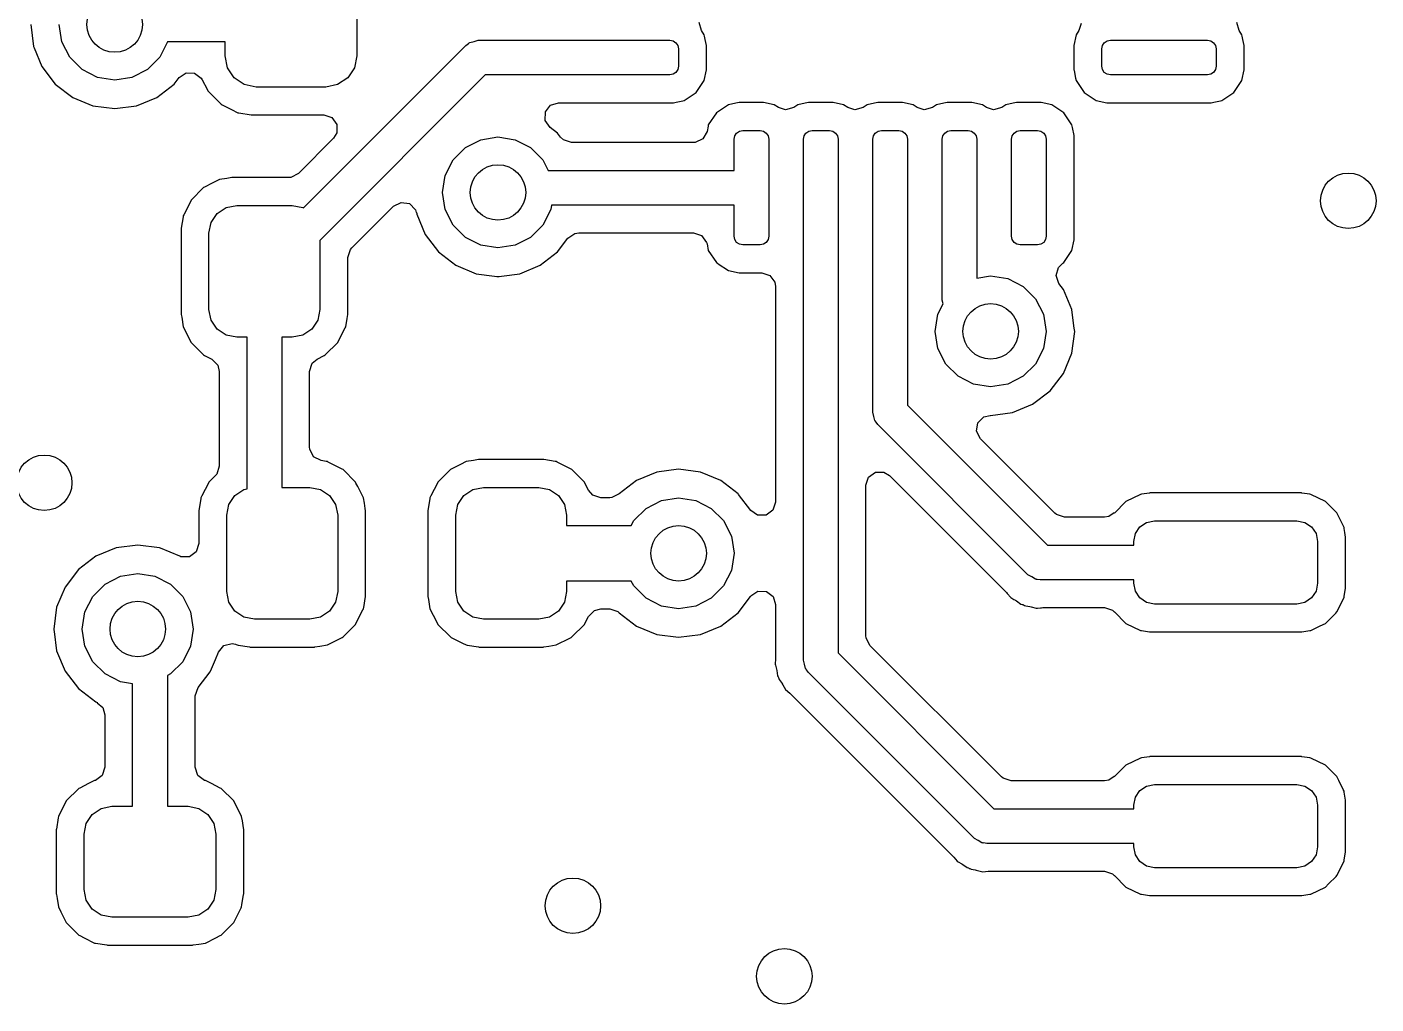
# Model space of a CAD drawing. Extents: x 3.91 to 7.47, y -4.88 to -2.92.
# Drawn here: x 6.5838 to 6.9665, y -4.5254 to -4.2482 of the extents above; entities that cross this region are included whole.
import ezdxf

# ---------------------------------------------------------------- set-up
doc = ezdxf.new("R2010")
doc.units = 0
doc.header["$MEASUREMENT"] = 0
doc.layers.add('BLACK', color=7, linetype='CONTINUOUS')

msp = doc.modelspace()

# ---------------------------------------------------------------- linework, layer by layer
at = {"layer": 'BLACK', "linetype": 'CONTINUOUS'}
for p, q in [((6.67738, -4.24212), (6.67738, -4.25638)), ((6.58483, -4.24752), (6.58564, -4.25369)), ((6.5937, -4.25238), (6.59293, -4.24752)), ((6.77514, -4.24921), (6.77449, -4.24689)), ((6.88286, -4.2472), (6.88221, -4.24921)), ((6.9277, -4.24921), (6.92705, -4.24689)), ((6.59593, -4.25677), (6.5937, -4.25238)), ((6.62362, -4.25244), (6.62142, -4.25677)), ((6.63997, -4.25244), (6.62362, -4.25244)), ((6.63997, -4.25638), (6.63997, -4.25244)), ((6.70923, -4.25271), (6.70944, -4.25256)), ((6.70944, -4.25256), (6.71062, -4.25231)), ((6.71062, -4.25231), (6.71179, -4.25197)), ((6.71179, -4.25197), (6.76617, -4.25197)), ((6.76617, -4.25197), (6.76712, -4.25215)), ((6.76712, -4.25215), (6.76791, -4.25269)), ((6.77593, -4.25039), (6.77514, -4.24921)), ((6.776, -4.25076), (6.77593, -4.25039)), ((6.77619, -4.25171), (6.776, -4.25076)), ((6.776, -4.25076), (6.776, -4.25076)), ((6.77653, -4.25341), (6.77619, -4.25171)), ((6.88142, -4.25039), (6.88082, -4.25341)), ((6.88221, -4.24921), (6.88142, -4.25039)), ((6.88943, -4.25269), (6.89023, -4.25215)), ((6.89023, -4.25215), (6.89117, -4.25197)), ((6.89117, -4.25197), (6.91873, -4.25197)), ((6.91873, -4.25197), (6.91968, -4.25215)), ((6.91968, -4.25215), (6.92047, -4.25269)), ((6.92849, -4.25039), (6.9277, -4.24921)), ((6.92856, -4.25076), (6.92849, -4.25039)), ((6.92875, -4.25171), (6.92856, -4.25076)), ((6.92856, -4.25076), (6.92856, -4.25076)), ((6.92909, -4.25341), (6.92875, -4.25171)), ((6.58564, -4.25369), (6.58574, -4.25392)), ((6.58574, -4.25392), (6.58583, -4.25415)), ((6.58583, -4.25415), (6.58802, -4.25944)), ((6.64065, -4.25976), (6.63997, -4.25638)), ((6.66219, -4.29952), (6.70831, -4.25341)), ((6.67738, -4.25638), (6.6767, -4.25976)), ((6.70831, -4.25341), (6.70901, -4.25288)), ((6.70901, -4.25288), (6.70913, -4.25275)), ((6.70913, -4.25275), (6.70923, -4.25271)), ((6.76791, -4.25269), (6.76845, -4.25348)), ((6.76845, -4.25348), (6.76864, -4.25443)), ((6.76864, -4.25443), (6.76864, -4.25935)), ((6.77653, -4.26037), (6.77653, -4.25341)), ((6.77653, -4.25341), (6.77653, -4.25341)), ((6.88082, -4.25341), (6.88082, -4.26037)), ((6.88871, -4.25443), (6.8889, -4.25348)), ((6.88871, -4.25935), (6.88871, -4.25443)), ((6.8889, -4.25348), (6.88943, -4.25269)), ((6.92047, -4.25269), (6.92101, -4.25348)), ((6.92101, -4.25348), (6.92119, -4.25443)), ((6.92119, -4.25443), (6.92119, -4.25935)), ((6.92909, -4.26037), (6.92909, -4.25341)), ((6.58802, -4.25944), (6.59181, -4.26438)), ((6.59942, -4.26026), (6.59593, -4.25677)), ((6.60381, -4.26249), (6.59942, -4.26026)), ((6.61793, -4.26026), (6.61354, -4.26249)), ((6.62142, -4.25677), (6.61793, -4.26026)), ((6.64257, -4.26264), (6.64065, -4.25976)), ((6.6767, -4.25976), (6.67478, -4.26264)), ((6.76864, -4.25935), (6.76845, -4.26029)), ((6.8889, -4.26029), (6.88871, -4.25935)), ((6.92119, -4.25935), (6.92101, -4.26029)), ((6.60867, -4.26326), (6.60381, -4.26249)), ((6.61354, -4.26249), (6.60867, -4.26326)), ((6.62554, -4.26438), (6.62693, -4.26257)), ((6.62693, -4.26257), (6.62891, -4.2612)), ((6.62891, -4.2612), (6.63132, -4.26126)), ((6.63132, -4.26126), (6.63323, -4.26273)), ((6.63323, -4.26273), (6.63349, -4.26317)), ((6.63349, -4.26317), (6.63485, -4.26583)), ((6.64544, -4.26456), (6.64257, -4.26264)), ((6.71382, -4.26181), (6.6669, -4.30873)), ((6.67478, -4.26264), (6.67191, -4.26456)), ((6.76617, -4.26181), (6.71382, -4.26181)), ((6.76712, -4.26162), (6.76617, -4.26181)), ((6.76791, -4.26109), (6.76712, -4.26162)), ((6.76845, -4.26029), (6.76791, -4.26109)), ((6.77364, -4.26681), (6.77593, -4.26339)), ((6.77593, -4.26339), (6.77653, -4.26037)), ((6.88082, -4.26037), (6.88086, -4.26055)), ((6.88086, -4.26055), (6.88086, -4.26055)), ((6.88086, -4.26055), (6.88129, -4.26273)), ((6.88129, -4.26273), (6.88142, -4.26339)), ((6.88142, -4.26339), (6.88371, -4.26681)), ((6.88943, -4.26109), (6.8889, -4.26029)), ((6.89023, -4.26162), (6.88943, -4.26109)), ((6.89117, -4.26181), (6.89023, -4.26162)), ((6.91873, -4.26181), (6.89117, -4.26181)), ((6.91968, -4.26162), (6.91873, -4.26181)), ((6.92047, -4.26109), (6.91968, -4.26162)), ((6.92101, -4.26029), (6.92047, -4.26109)), ((6.9262, -4.26681), (6.92849, -4.26339)), ((6.92849, -4.26339), (6.92909, -4.26037)), ((6.59181, -4.26438), (6.59675, -4.26817)), ((6.6206, -4.26817), (6.62554, -4.26438)), ((6.63485, -4.26583), (6.63511, -4.26634)), ((6.63511, -4.26634), (6.63886, -4.2701)), ((6.64883, -4.26523), (6.64544, -4.26456)), ((6.66852, -4.26523), (6.64883, -4.26523)), ((6.67191, -4.26456), (6.66852, -4.26523)), ((6.77021, -4.2691), (6.77364, -4.26681)), ((6.88371, -4.26681), (6.88713, -4.2691)), ((6.92277, -4.2691), (6.9262, -4.26681)), ((6.59675, -4.26817), (6.6025, -4.27055)), ((6.6025, -4.27055), (6.60867, -4.27136)), ((6.60867, -4.27136), (6.61485, -4.27055)), ((6.61485, -4.27055), (6.6206, -4.26817)), ((6.63886, -4.2701), (6.63914, -4.27024)), ((6.63914, -4.27024), (6.63914, -4.27024)), ((6.63914, -4.27024), (6.64182, -4.2716)), ((6.64182, -4.2716), (6.64359, -4.27251)), ((6.73089, -4.2723), (6.73235, -4.27039)), ((6.73235, -4.27039), (6.73456, -4.2697)), ((6.73456, -4.2697), (6.75352, -4.2697)), ((6.75352, -4.2697), (6.75352, -4.2697)), ((6.75352, -4.2697), (6.76719, -4.2697)), ((6.76719, -4.2697), (6.76798, -4.26955)), ((6.76798, -4.26955), (6.76984, -4.26918)), ((6.76984, -4.26918), (6.77021, -4.2691)), ((6.76984, -4.26918), (6.76984, -4.26918)), ((6.7828, -4.27026), (6.77938, -4.27255)), ((6.78318, -4.27019), (6.7828, -4.27026)), ((6.78534, -4.26976), (6.78318, -4.27019)), ((6.78318, -4.27019), (6.78318, -4.27019)), ((6.78582, -4.26966), (6.78534, -4.26976)), ((6.7893, -4.26966), (6.78582, -4.26966)), ((6.79259, -4.26966), (6.7893, -4.26966)), ((6.79279, -4.26966), (6.79259, -4.26966)), ((6.79581, -4.27026), (6.79279, -4.26966)), ((6.79698, -4.27105), (6.79581, -4.27026)), ((6.79899, -4.2717), (6.79698, -4.27105)), ((6.80131, -4.27105), (6.79899, -4.2717)), ((6.80249, -4.27026), (6.80131, -4.27105)), ((6.80287, -4.27019), (6.80249, -4.27026)), ((6.80503, -4.26976), (6.80287, -4.27019)), ((6.80287, -4.27019), (6.80287, -4.27019)), ((6.80551, -4.26966), (6.80503, -4.26976)), ((6.80899, -4.26966), (6.80551, -4.26966)), ((6.81228, -4.26966), (6.80899, -4.26966)), ((6.81247, -4.26966), (6.81228, -4.26966)), ((6.81549, -4.27026), (6.81247, -4.26966)), ((6.81667, -4.27105), (6.81549, -4.27026)), ((6.81868, -4.2717), (6.81667, -4.27105)), ((6.821, -4.27105), (6.81868, -4.2717)), ((6.82217, -4.27026), (6.821, -4.27105)), ((6.82255, -4.27019), (6.82217, -4.27026)), ((6.82472, -4.26976), (6.82255, -4.27019)), ((6.82255, -4.27019), (6.82255, -4.27019)), ((6.82519, -4.26966), (6.82472, -4.26976)), ((6.82867, -4.26966), (6.82519, -4.26966)), ((6.83196, -4.26966), (6.82867, -4.26966)), ((6.83216, -4.26966), (6.83196, -4.26966)), ((6.83518, -4.27026), (6.83216, -4.26966)), ((6.83635, -4.27105), (6.83518, -4.27026)), ((6.83836, -4.2717), (6.83635, -4.27105)), ((6.84068, -4.27105), (6.83836, -4.2717)), ((6.84186, -4.27026), (6.84068, -4.27105)), ((6.84224, -4.27019), (6.84186, -4.27026)), ((6.8444, -4.26976), (6.84224, -4.27019)), ((6.84224, -4.27019), (6.84224, -4.27019)), ((6.84488, -4.26966), (6.8444, -4.26976)), ((6.84836, -4.26966), (6.84488, -4.26966)), ((6.85165, -4.26966), (6.84836, -4.26966)), ((6.85184, -4.26966), (6.85165, -4.26966)), ((6.85486, -4.27026), (6.85184, -4.26966)), ((6.85604, -4.27105), (6.85486, -4.27026)), ((6.85805, -4.2717), (6.85604, -4.27105)), ((6.86037, -4.27105), (6.85805, -4.2717)), ((6.86154, -4.27026), (6.86037, -4.27105)), ((6.86192, -4.27019), (6.86154, -4.27026)), ((6.86409, -4.26976), (6.86192, -4.27019)), ((6.86192, -4.27019), (6.86192, -4.27019)), ((6.86456, -4.26966), (6.86409, -4.26976)), ((6.86804, -4.26966), (6.86456, -4.26966)), ((6.87133, -4.26966), (6.86804, -4.26966)), ((6.87153, -4.26966), (6.87133, -4.26966)), ((6.87455, -4.27026), (6.87153, -4.26966)), ((6.87797, -4.27255), (6.87455, -4.27026)), ((6.88713, -4.2691), (6.89016, -4.2697)), ((6.89016, -4.2697), (6.90495, -4.2697)), ((6.90495, -4.2697), (6.91975, -4.2697)), ((6.91975, -4.2697), (6.92054, -4.26955)), ((6.92054, -4.26955), (6.9224, -4.26918)), ((6.9224, -4.26918), (6.92277, -4.2691)), ((6.9224, -4.26918), (6.9224, -4.26918)), ((6.64359, -4.27251), (6.64389, -4.27255)), ((6.64389, -4.27255), (6.64389, -4.27255)), ((6.64389, -4.27255), (6.64736, -4.2731)), ((6.64736, -4.2731), (6.64736, -4.2731)), ((6.64736, -4.2731), (6.64751, -4.27313)), ((6.64751, -4.27313), (6.66801, -4.27313)), ((6.66801, -4.27313), (6.6703, -4.27387)), ((6.6703, -4.27387), (6.67172, -4.27582)), ((6.73083, -4.27471), (6.73089, -4.2723)), ((6.73219, -4.27669), (6.73083, -4.27471)), ((6.77938, -4.27255), (6.77709, -4.27598)), ((6.87818, -4.27287), (6.87797, -4.27255)), ((6.87835, -4.27313), (6.87818, -4.27287)), ((6.88026, -4.27598), (6.87835, -4.27313)), ((6.67172, -4.27823), (6.67077, -4.27978)), ((6.67172, -4.27582), (6.67172, -4.27823)), ((6.73428, -4.27829), (6.73219, -4.27669)), ((6.73517, -4.27946), (6.73428, -4.27829)), ((6.77672, -4.27784), (6.77554, -4.27995)), ((6.77702, -4.27635), (6.77672, -4.27784)), ((6.77709, -4.27598), (6.77702, -4.27635)), ((6.77702, -4.27635), (6.77702, -4.27635)), ((6.78438, -4.28002), (6.78457, -4.27908)), ((6.78457, -4.27908), (6.7851, -4.27828)), ((6.7851, -4.27828), (6.7859, -4.27774)), ((6.7859, -4.27774), (6.78684, -4.27756)), ((6.78684, -4.27756), (6.79177, -4.27756)), ((6.79177, -4.27756), (6.79271, -4.27774)), ((6.79271, -4.27774), (6.79351, -4.27828)), ((6.79351, -4.27828), (6.79404, -4.27908)), ((6.79404, -4.27908), (6.79423, -4.28002)), ((6.80407, -4.28002), (6.80426, -4.27908)), ((6.80426, -4.27908), (6.80479, -4.27828)), ((6.80479, -4.27828), (6.80559, -4.27774)), ((6.80559, -4.27774), (6.80653, -4.27756)), ((6.80653, -4.27756), (6.81145, -4.27756)), ((6.81145, -4.27756), (6.81239, -4.27774)), ((6.81239, -4.27774), (6.81319, -4.27828)), ((6.81319, -4.27828), (6.81372, -4.27908)), ((6.81372, -4.27908), (6.81391, -4.28002)), ((6.82375, -4.28002), (6.82394, -4.27908)), ((6.82394, -4.27908), (6.82447, -4.27828)), ((6.82447, -4.27828), (6.82527, -4.27774)), ((6.82527, -4.27774), (6.82621, -4.27756)), ((6.82621, -4.27756), (6.83114, -4.27756)), ((6.83114, -4.27756), (6.83208, -4.27774)), ((6.83208, -4.27774), (6.83288, -4.27828)), ((6.83288, -4.27828), (6.83341, -4.27908)), ((6.83341, -4.27908), (6.8336, -4.28002)), ((6.84344, -4.28002), (6.84363, -4.27908)), ((6.84363, -4.27908), (6.84416, -4.27828)), ((6.84416, -4.27828), (6.84496, -4.27774)), ((6.84496, -4.27774), (6.8459, -4.27756)), ((6.8459, -4.27756), (6.85082, -4.27756)), ((6.85082, -4.27756), (6.85176, -4.27774)), ((6.85176, -4.27774), (6.85256, -4.27828)), ((6.85256, -4.27828), (6.85309, -4.27908)), ((6.85309, -4.27908), (6.85328, -4.28002)), ((6.86312, -4.28002), (6.86331, -4.27908)), ((6.86331, -4.27908), (6.86384, -4.27828)), ((6.86384, -4.27828), (6.86464, -4.27774)), ((6.86464, -4.27774), (6.86558, -4.27756)), ((6.86558, -4.27756), (6.87051, -4.27756)), ((6.87051, -4.27756), (6.87145, -4.27774)), ((6.87145, -4.27774), (6.87225, -4.27828)), ((6.87225, -4.27828), (6.87278, -4.27908)), ((6.87278, -4.27908), (6.87297, -4.28002)), ((6.88033, -4.27635), (6.88026, -4.27598)), ((6.8804, -4.27669), (6.88033, -4.27635)), ((6.88033, -4.27635), (6.88033, -4.27635)), ((6.88086, -4.279), (6.8804, -4.27669)), ((6.88086, -4.3086), (6.88086, -4.279)), ((6.67077, -4.27978), (6.66077, -4.28978)), ((6.70467, -4.2859), (6.70816, -4.28241)), ((6.70816, -4.28241), (6.71255, -4.28018)), ((6.71255, -4.28018), (6.71741, -4.27941)), ((6.71741, -4.27941), (6.72228, -4.28018)), ((6.72228, -4.28018), (6.72667, -4.28241)), ((6.72667, -4.28241), (6.73016, -4.2859)), ((6.73597, -4.28024), (6.73517, -4.27946)), ((6.73826, -4.28098), (6.73597, -4.28024)), ((6.7729, -4.28098), (6.73826, -4.28098)), ((6.77335, -4.28095), (6.7729, -4.28098)), ((6.77554, -4.27995), (6.77335, -4.28095)), ((6.78438, -4.28888), (6.78438, -4.28002)), ((6.79423, -4.28002), (6.79423, -4.30758)), ((6.80407, -4.42783), (6.80407, -4.28002)), ((6.81391, -4.28002), (6.81391, -4.42579)), ((6.82375, -4.35752), (6.82375, -4.28002)), ((6.8336, -4.28002), (6.8336, -4.35548)), ((6.84344, -4.32573), (6.84344, -4.28002)), ((6.85328, -4.28002), (6.85328, -4.31944)), ((6.86312, -4.30758), (6.86312, -4.28002)), ((6.87297, -4.28002), (6.87297, -4.30758)), ((6.70244, -4.29029), (6.70467, -4.2859)), ((6.73016, -4.2859), (6.73167, -4.28888)), ((6.65862, -4.29087), (6.65801, -4.29092)), ((6.66077, -4.28978), (6.65862, -4.29087)), ((6.70167, -4.29515), (6.70244, -4.29029)), ((6.73167, -4.28888), (6.78438, -4.28888)), ((6.6339, -4.29377), (6.63037, -4.29731)), ((6.63417, -4.29364), (6.6339, -4.29377)), ((6.63635, -4.29252), (6.63417, -4.29364)), ((6.63417, -4.29364), (6.63417, -4.29364)), ((6.63835, -4.29151), (6.63635, -4.29252)), ((6.64044, -4.29118), (6.63835, -4.29151)), ((6.64189, -4.29095), (6.64044, -4.29118)), ((6.64204, -4.29092), (6.64189, -4.29095)), ((6.64189, -4.29095), (6.64189, -4.29095)), ((6.64357, -4.29092), (6.64204, -4.29092)), ((6.65801, -4.29092), (6.64357, -4.29092)), ((6.63023, -4.29758), (6.62825, -4.30146)), ((6.63037, -4.29731), (6.63023, -4.29758)), ((6.63023, -4.29758), (6.63023, -4.29758)), ((6.68776, -4.29904), (6.6899, -4.29795)), ((6.6899, -4.29795), (6.69228, -4.29832)), ((6.69228, -4.29832), (6.69399, -4.30003)), ((6.70244, -4.30002), (6.70167, -4.29515)), ((6.62805, -4.30206), (6.62754, -4.3053)), ((6.6281, -4.30176), (6.62805, -4.30206)), ((6.62805, -4.30206), (6.62805, -4.30206)), ((6.62825, -4.30146), (6.6281, -4.30176)), ((6.63601, -4.30368), (6.63771, -4.30112)), ((6.63771, -4.30112), (6.64027, -4.29942)), ((6.64027, -4.29942), (6.64328, -4.29882)), ((6.64328, -4.29882), (6.65903, -4.29882)), ((6.65903, -4.29882), (6.66204, -4.29942)), ((6.66204, -4.29942), (6.66219, -4.29952)), ((6.67594, -4.31086), (6.68776, -4.29904)), ((6.69399, -4.30003), (6.69424, -4.30084)), ((6.69424, -4.30084), (6.69428, -4.30083)), ((6.69428, -4.30083), (6.69435, -4.30107)), ((6.69435, -4.30107), (6.69438, -4.30133)), ((6.69438, -4.30133), (6.69676, -4.30708)), ((6.70467, -4.30441), (6.70244, -4.30002)), ((6.73239, -4.30002), (6.73016, -4.30441)), ((6.7326, -4.29872), (6.73239, -4.30002)), ((6.78438, -4.29872), (6.7326, -4.29872)), ((6.78438, -4.30758), (6.78438, -4.29872)), ((6.62754, -4.3053), (6.62751, -4.30545)), ((6.62751, -4.30545), (6.62751, -4.32958)), ((6.63541, -4.30669), (6.63601, -4.30368)), ((6.70816, -4.3079), (6.70467, -4.30441)), ((6.73016, -4.30441), (6.72667, -4.3079)), ((6.63541, -4.32834), (6.63541, -4.30669)), ((6.6669, -4.30873), (6.6669, -4.32834)), ((6.69676, -4.30708), (6.70055, -4.31202)), ((6.71255, -4.31013), (6.70816, -4.3079)), ((6.72667, -4.3079), (6.72228, -4.31013)), ((6.73428, -4.31202), (6.73725, -4.30814)), ((6.73725, -4.30814), (6.73924, -4.30677)), ((6.73924, -4.30677), (6.74035, -4.30661)), ((6.74035, -4.30661), (6.7729, -4.30661)), ((6.7729, -4.30661), (6.77519, -4.30736)), ((6.77519, -4.30736), (6.7766, -4.3093)), ((6.7766, -4.3093), (6.77672, -4.30975)), ((6.77672, -4.30975), (6.77709, -4.31162)), ((6.78457, -4.30852), (6.78438, -4.30758)), ((6.7851, -4.30932), (6.78457, -4.30852)), ((6.7859, -4.30985), (6.7851, -4.30932)), ((6.78684, -4.31004), (6.7859, -4.30985)), ((6.79271, -4.30985), (6.79177, -4.31004)), ((6.79351, -4.30932), (6.79271, -4.30985)), ((6.79404, -4.30852), (6.79351, -4.30932)), ((6.79423, -4.30758), (6.79404, -4.30852)), ((6.86331, -4.30852), (6.86312, -4.30758)), ((6.86384, -4.30932), (6.86331, -4.30852)), ((6.86464, -4.30985), (6.86384, -4.30932)), ((6.86558, -4.31004), (6.86464, -4.30985)), ((6.87145, -4.30985), (6.87051, -4.31004)), ((6.87225, -4.30932), (6.87145, -4.30985)), ((6.87278, -4.30852), (6.87225, -4.30932)), ((6.87297, -4.30758), (6.87278, -4.30852)), ((6.88026, -4.31162), (6.88086, -4.3086)), ((6.6748, -4.31361), (6.67554, -4.31132)), ((6.6748, -4.32958), (6.6748, -4.31361)), ((6.67554, -4.31132), (6.67594, -4.31086)), ((6.70055, -4.31202), (6.70549, -4.31581)), ((6.71741, -4.3109), (6.71255, -4.31013)), ((6.72228, -4.31013), (6.71741, -4.3109)), ((6.72934, -4.31581), (6.73428, -4.31202)), ((6.77709, -4.31162), (6.77938, -4.31504)), ((6.79177, -4.31004), (6.78684, -4.31004)), ((6.87051, -4.31004), (6.86558, -4.31004)), ((6.87797, -4.31504), (6.88026, -4.31162)), ((6.70549, -4.31581), (6.71124, -4.31819)), ((6.72359, -4.31819), (6.72934, -4.31581)), ((6.77938, -4.31504), (6.7797, -4.31525)), ((6.7797, -4.31525), (6.77985, -4.31536)), ((6.77985, -4.31536), (6.7828, -4.31733)), ((6.7828, -4.31733), (6.78582, -4.31793)), ((6.87576, -4.3187), (6.87645, -4.31639)), ((6.87645, -4.31639), (6.8775, -4.31536)), ((6.8775, -4.31536), (6.87765, -4.31525)), ((6.87765, -4.31525), (6.87797, -4.31504)), ((6.87765, -4.31525), (6.87765, -4.31525)), ((6.71124, -4.31819), (6.71641, -4.31887)), ((6.71641, -4.31887), (6.7171, -4.31896)), ((6.7171, -4.31896), (6.71741, -4.319)), ((6.71741, -4.319), (6.71773, -4.31896)), ((6.71773, -4.31896), (6.71842, -4.31887)), ((6.71842, -4.31887), (6.72359, -4.31819)), ((6.78582, -4.31793), (6.78773, -4.31793)), ((6.78773, -4.31793), (6.79228, -4.31793)), ((6.79228, -4.31793), (6.79457, -4.31867)), ((6.79457, -4.31867), (6.79598, -4.32062)), ((6.79598, -4.32062), (6.79617, -4.32183)), ((6.85328, -4.31944), (6.8572, -4.31882)), ((6.8572, -4.31882), (6.86206, -4.31959)), ((6.86206, -4.31959), (6.86645, -4.32182)), ((6.87657, -4.32097), (6.87576, -4.3187)), ((6.87785, -4.32264), (6.87657, -4.32097)), ((6.79617, -4.32183), (6.79617, -4.38304)), ((6.86645, -4.32182), (6.86994, -4.32531)), ((6.86994, -4.32531), (6.87218, -4.3297)), ((6.88023, -4.32839), (6.87785, -4.32264)), ((6.63601, -4.33136), (6.63541, -4.32834)), ((6.6669, -4.32834), (6.6663, -4.33136)), ((6.84222, -4.3297), (6.84373, -4.32673)), ((6.84373, -4.32673), (6.84344, -4.32573)), ((6.88054, -4.3307), (6.88023, -4.32839)), ((6.62751, -4.32958), (6.62754, -4.32974)), ((6.62754, -4.32974), (6.62754, -4.32974)), ((6.62754, -4.32974), (6.62767, -4.33057)), ((6.62767, -4.33057), (6.6281, -4.33328)), ((6.63771, -4.33391), (6.63601, -4.33136)), ((6.6663, -4.33136), (6.6646, -4.33391)), ((6.67421, -4.33328), (6.67458, -4.33093)), ((6.67458, -4.33093), (6.67477, -4.32974)), ((6.67477, -4.32974), (6.6748, -4.32958)), ((6.67477, -4.32974), (6.67477, -4.32974)), ((6.84145, -4.33456), (6.84222, -4.3297)), ((6.87218, -4.3297), (6.87295, -4.33456)), ((6.88092, -4.33364), (6.88054, -4.3307)), ((6.6281, -4.33328), (6.63037, -4.33773)), ((6.64027, -4.33562), (6.63771, -4.33391)), ((6.64328, -4.33622), (6.64027, -4.33562)), ((6.64623, -4.33622), (6.64328, -4.33622)), ((6.64623, -4.37923), (6.64623, -4.33622)), ((6.65903, -4.33622), (6.65608, -4.33622)), ((6.65608, -4.33622), (6.65608, -4.37882)), ((6.66204, -4.33562), (6.65903, -4.33622)), ((6.6646, -4.33391), (6.66204, -4.33562)), ((6.67194, -4.33773), (6.67296, -4.33574)), ((6.67296, -4.33574), (6.67407, -4.33355)), ((6.67407, -4.33355), (6.67421, -4.33328)), ((6.67407, -4.33355), (6.67407, -4.33355)), ((6.84222, -4.33943), (6.84145, -4.33456)), ((6.87295, -4.33456), (6.87218, -4.33943)), ((6.88023, -4.34074), (6.88104, -4.33456)), ((6.88104, -4.33456), (6.88092, -4.33364)), ((6.63037, -4.33773), (6.6339, -4.34126)), ((6.66841, -4.34126), (6.67194, -4.33773)), ((6.84446, -4.34382), (6.84222, -4.33943)), ((6.87218, -4.33943), (6.86994, -4.34382)), ((6.6339, -4.34126), (6.63417, -4.3414)), ((6.63417, -4.3414), (6.63417, -4.3414)), ((6.63417, -4.3414), (6.63621, -4.34244)), ((6.63621, -4.34244), (6.63792, -4.34414)), ((6.63792, -4.34414), (6.63834, -4.34591)), ((6.66397, -4.34591), (6.66471, -4.34362)), ((6.66471, -4.34362), (6.6661, -4.34244)), ((6.6661, -4.34244), (6.66814, -4.3414)), ((6.66814, -4.3414), (6.66841, -4.34126)), ((6.66814, -4.3414), (6.66814, -4.3414)), ((6.84794, -4.3473), (6.84446, -4.34382)), ((6.86994, -4.34382), (6.86645, -4.3473)), ((6.87785, -4.34649), (6.88023, -4.34074)), ((6.63834, -4.34591), (6.63834, -4.37276)), ((6.66397, -4.36738), (6.66397, -4.34591)), ((6.85233, -4.34954), (6.84794, -4.3473)), ((6.86645, -4.3473), (6.86206, -4.34954)), ((6.87406, -4.35143), (6.87785, -4.34649)), ((6.8572, -4.35031), (6.85233, -4.34954)), ((6.86206, -4.34954), (6.8572, -4.35031)), ((6.86912, -4.35521), (6.87406, -4.35143)), ((6.8336, -4.35548), (6.87331, -4.39519)), ((6.86337, -4.3576), (6.86912, -4.35521)), ((6.82409, -4.35868), (6.82375, -4.35752)), ((6.82435, -4.35987), (6.82409, -4.35868)), ((6.85359, -4.3605), (6.8553, -4.3588)), ((6.8553, -4.3588), (6.85702, -4.35839)), ((6.85702, -4.35839), (6.8572, -4.35841)), ((6.8572, -4.35841), (6.86337, -4.3576)), ((6.8245, -4.36007), (6.82435, -4.35987)), ((6.82453, -4.36018), (6.8245, -4.36007)), ((6.82467, -4.36029), (6.82453, -4.36018)), ((6.82519, -4.361), (6.82467, -4.36029)), ((6.86779, -4.4036), (6.82519, -4.361)), ((6.85322, -4.36288), (6.85359, -4.3605)), ((6.85431, -4.36503), (6.85322, -4.36288)), ((6.66402, -4.36799), (6.66397, -4.36738)), ((6.87544, -4.38616), (6.85431, -4.36503)), ((6.66511, -4.37014), (6.66402, -4.36799)), ((6.66726, -4.37123), (6.66511, -4.37014)), ((6.6687, -4.37146), (6.66726, -4.37123)), ((6.71044, -4.37118), (6.70835, -4.37151)), ((6.71189, -4.37095), (6.71044, -4.37118)), ((6.71204, -4.37092), (6.71189, -4.37095)), ((6.71189, -4.37095), (6.71189, -4.37095)), ((6.72116, -4.37092), (6.71204, -4.37092)), ((6.73027, -4.37092), (6.72116, -4.37092)), ((6.73042, -4.37095), (6.73027, -4.37092)), ((6.73366, -4.37146), (6.73042, -4.37095)), ((6.73042, -4.37095), (6.73042, -4.37095)), ((6.6376, -4.37505), (6.6372, -4.37551)), ((6.63834, -4.37276), (6.6376, -4.37505)), ((6.669, -4.37151), (6.6687, -4.37146)), ((6.6687, -4.37146), (6.6687, -4.37146)), ((6.66927, -4.37165), (6.669, -4.37151)), ((6.67318, -4.37364), (6.66927, -4.37165)), ((6.66927, -4.37165), (6.66927, -4.37165)), ((6.67345, -4.37377), (6.67318, -4.37364)), ((6.67318, -4.37364), (6.67318, -4.37364)), ((6.67698, -4.37731), (6.67345, -4.37377)), ((6.7039, -4.37377), (6.70037, -4.37731)), ((6.70417, -4.37364), (6.7039, -4.37377)), ((6.70681, -4.37229), (6.70417, -4.37364)), ((6.70417, -4.37364), (6.70417, -4.37364)), ((6.70835, -4.37151), (6.70681, -4.37229)), ((6.73396, -4.37151), (6.73366, -4.37146)), ((6.73366, -4.37146), (6.73366, -4.37146)), ((6.73424, -4.37165), (6.73396, -4.37151)), ((6.73814, -4.37364), (6.73424, -4.37165)), ((6.73424, -4.37165), (6.73424, -4.37165)), ((6.73841, -4.37377), (6.73814, -4.37364)), ((6.73814, -4.37364), (6.73814, -4.37364)), ((6.74194, -4.37731), (6.73841, -4.37377)), ((6.7625, -4.37448), (6.75675, -4.37687)), ((6.76867, -4.37367), (6.7625, -4.37448)), ((6.77485, -4.37448), (6.76867, -4.37367)), ((6.7806, -4.37687), (6.77485, -4.37448)), ((6.82255, -4.37589), (6.8245, -4.37447)), ((6.8245, -4.37447), (6.82691, -4.37447)), ((6.82691, -4.37447), (6.82846, -4.37542)), ((6.63527, -4.37758), (6.63341, -4.38123)), ((6.63541, -4.37731), (6.63527, -4.37758)), ((6.63527, -4.37758), (6.63527, -4.37758)), ((6.6372, -4.37551), (6.63541, -4.37731)), ((6.65608, -4.37882), (6.66407, -4.37882)), ((6.66407, -4.37882), (6.66708, -4.37942)), ((6.67712, -4.37758), (6.67698, -4.37731)), ((6.67762, -4.37856), (6.67712, -4.37758)), ((6.67712, -4.37758), (6.67712, -4.37758)), ((6.67925, -4.38176), (6.67762, -4.37856)), ((6.70023, -4.37758), (6.69837, -4.38123)), ((6.70037, -4.37731), (6.70023, -4.37758)), ((6.70023, -4.37758), (6.70023, -4.37758)), ((6.71027, -4.37942), (6.71328, -4.37882)), ((6.71328, -4.37882), (6.72903, -4.37882)), ((6.72903, -4.37882), (6.73204, -4.37942)), ((6.74208, -4.37758), (6.74194, -4.37731)), ((6.74312, -4.37962), (6.74208, -4.37758)), ((6.74208, -4.37758), (6.74208, -4.37758)), ((6.75675, -4.37687), (6.75181, -4.38066)), ((6.78554, -4.38066), (6.7806, -4.37687)), ((6.8218, -4.37818), (6.82255, -4.37589)), ((6.8218, -4.42091), (6.8218, -4.37818)), ((6.82846, -4.37542), (6.8617, -4.40866)), ((6.63309, -4.38206), (6.63274, -4.38424)), ((6.63314, -4.38176), (6.63309, -4.38206)), ((6.63309, -4.38206), (6.63309, -4.38206)), ((6.63341, -4.38123), (6.63314, -4.38176)), ((6.64105, -4.38368), (6.64275, -4.38112)), ((6.64275, -4.38112), (6.64531, -4.37942)), ((6.64531, -4.37942), (6.64623, -4.37923)), ((6.66708, -4.37942), (6.66964, -4.38112)), ((6.66964, -4.38112), (6.67134, -4.38368)), ((6.6795, -4.38331), (6.67925, -4.38176)), ((6.69805, -4.38206), (6.6977, -4.38424)), ((6.6981, -4.38176), (6.69805, -4.38206)), ((6.69805, -4.38206), (6.69805, -4.38206)), ((6.69837, -4.38123), (6.6981, -4.38176)), ((6.70601, -4.38368), (6.70771, -4.38112)), ((6.70771, -4.38112), (6.71027, -4.37942)), ((6.73204, -4.37942), (6.7346, -4.38112)), ((6.7346, -4.38112), (6.7363, -4.38368)), ((6.74431, -4.381), (6.74312, -4.37962)), ((6.7466, -4.38175), (6.74431, -4.381)), ((6.74915, -4.38175), (6.7466, -4.38175)), ((6.74976, -4.3817), (6.74915, -4.38175)), ((6.75181, -4.38066), (6.74976, -4.3817)), ((6.75181, -4.38066), (6.75181, -4.38066)), ((6.75942, -4.38478), (6.76381, -4.38254)), ((6.76381, -4.38254), (6.76867, -4.38177)), ((6.76867, -4.38177), (6.77354, -4.38254)), ((6.77354, -4.38254), (6.77793, -4.38478)), ((6.78569, -4.38086), (6.78554, -4.38066)), ((6.78918, -4.38541), (6.78569, -4.38086)), ((6.89969, -4.38081), (6.89557, -4.38283)), ((6.89999, -4.38077), (6.89969, -4.38081)), ((6.90227, -4.38043), (6.89999, -4.38077)), ((6.89999, -4.38077), (6.89999, -4.38077)), ((6.90241, -4.38041), (6.90227, -4.38043)), ((6.90227, -4.38043), (6.90227, -4.38043)), ((6.94538, -4.38041), (6.90241, -4.38041)), ((6.94552, -4.38043), (6.94538, -4.38041)), ((6.94777, -4.38076), (6.94552, -4.38043)), ((6.94552, -4.38043), (6.94552, -4.38043)), ((6.94807, -4.3808), (6.94777, -4.38076)), ((6.94777, -4.38076), (6.94777, -4.38076)), ((6.95219, -4.38282), (6.94807, -4.3808)), ((6.63274, -4.38424), (6.63255, -4.38545)), ((6.63255, -4.38545), (6.63255, -4.39304)), ((6.64045, -4.38669), (6.64105, -4.38368)), ((6.67134, -4.38368), (6.67194, -4.38669)), ((6.67974, -4.38482), (6.6795, -4.38331)), ((6.67984, -4.38545), (6.67974, -4.38482)), ((6.67984, -4.40958), (6.67984, -4.38545)), ((6.6977, -4.38424), (6.69751, -4.38545)), ((6.69751, -4.38545), (6.69751, -4.40958)), ((6.70541, -4.38669), (6.70601, -4.38368)), ((6.7363, -4.38368), (6.7369, -4.38669)), ((6.75593, -4.38826), (6.75942, -4.38478)), ((6.77793, -4.38478), (6.78142, -4.38826)), ((6.79107, -4.38674), (6.78918, -4.38541)), ((6.79543, -4.38533), (6.79348, -4.38674)), ((6.79617, -4.38304), (6.79543, -4.38533)), ((6.8759, -4.38656), (6.87544, -4.38616)), ((6.8782, -4.3873), (6.8759, -4.38656)), ((6.89224, -4.386), (6.89075, -4.3871)), ((6.89232, -4.38609), (6.89224, -4.386)), ((6.89557, -4.38283), (6.89232, -4.38609)), ((6.95295, -4.38358), (6.95219, -4.38282)), ((6.95498, -4.3856), (6.95295, -4.38358)), ((6.95544, -4.38607), (6.95498, -4.3856)), ((6.95747, -4.39019), (6.95544, -4.38607)), ((6.64045, -4.40834), (6.64045, -4.38669)), ((6.67194, -4.38669), (6.67194, -4.40834)), ((6.70541, -4.40834), (6.70541, -4.38669)), ((6.7369, -4.38669), (6.7369, -4.38964)), ((6.7369, -4.38964), (6.75523, -4.38964)), ((6.75523, -4.38964), (6.75593, -4.38826)), ((6.78142, -4.38826), (6.78365, -4.39265)), ((6.79348, -4.38674), (6.79107, -4.38674)), ((6.88952, -4.3873), (6.8782, -4.3873)), ((6.89075, -4.3871), (6.88952, -4.3873)), ((6.89826, -4.39195), (6.89954, -4.39003)), ((6.89954, -4.39003), (6.90145, -4.38875)), ((6.90145, -4.38875), (6.90371, -4.3883)), ((6.90371, -4.3883), (6.94407, -4.3883)), ((6.94407, -4.3883), (6.94633, -4.38875)), ((6.94633, -4.38875), (6.94824, -4.39003)), ((6.94824, -4.39003), (6.94952, -4.39195)), ((6.95751, -4.39049), (6.95747, -4.39019)), ((6.63255, -4.39304), (6.63255, -4.39478)), ((6.78365, -4.39265), (6.78442, -4.39752)), ((6.89781, -4.39421), (6.89826, -4.39195)), ((6.89781, -4.39519), (6.89781, -4.39421)), ((6.94952, -4.39195), (6.94997, -4.39421)), ((6.94997, -4.39421), (6.94997, -4.40602)), ((6.95768, -4.3916), (6.95751, -4.39049)), ((6.95751, -4.39049), (6.95751, -4.39049)), ((6.95787, -4.3929), (6.95768, -4.3916)), ((6.95787, -4.40733), (6.95787, -4.3929)), ((6.60904, -4.39598), (6.60329, -4.39836)), ((6.61521, -4.39517), (6.60904, -4.39598)), ((6.62138, -4.39598), (6.61521, -4.39517)), ((6.62162, -4.39608), (6.62138, -4.39598)), ((6.62713, -4.39836), (6.62162, -4.39608)), ((6.63181, -4.39707), (6.62986, -4.39849)), ((6.63255, -4.39478), (6.63181, -4.39707)), ((6.78442, -4.39752), (6.78365, -4.40238)), ((6.87331, -4.39519), (6.89781, -4.39519)), ((6.60329, -4.39836), (6.59835, -4.40215)), ((6.62714, -4.39835), (6.62713, -4.39836)), ((6.62745, -4.39849), (6.62714, -4.39835)), ((6.62986, -4.39849), (6.62745, -4.39849)), ((6.59835, -4.40215), (6.59456, -4.40709)), ((6.60595, -4.40627), (6.61034, -4.40404)), ((6.61034, -4.40404), (6.61521, -4.40326)), ((6.61521, -4.40326), (6.62008, -4.40404)), ((6.62008, -4.40404), (6.62447, -4.40627)), ((6.75523, -4.40539), (6.7369, -4.40539)), ((6.7369, -4.40539), (6.7369, -4.40834)), ((6.75593, -4.40677), (6.75523, -4.40539)), ((6.78365, -4.40238), (6.78142, -4.40677)), ((6.86886, -4.40418), (6.86779, -4.4036)), ((6.86988, -4.40483), (6.86886, -4.40418)), ((6.87013, -4.40487), (6.86988, -4.40483)), ((6.87022, -4.40492), (6.87013, -4.40487)), ((6.87041, -4.40491), (6.87022, -4.40492)), ((6.87127, -4.40504), (6.87041, -4.40491)), ((6.89781, -4.40504), (6.87127, -4.40504)), ((6.89781, -4.40602), (6.89781, -4.40504)), ((6.59456, -4.40709), (6.59218, -4.41284)), ((6.60247, -4.40976), (6.60595, -4.40627)), ((6.62447, -4.40627), (6.62795, -4.40976)), ((6.64105, -4.41136), (6.64045, -4.40834)), ((6.67194, -4.40834), (6.67134, -4.41136)), ((6.70601, -4.41136), (6.70541, -4.40834)), ((6.7369, -4.40834), (6.7363, -4.41136)), ((6.75942, -4.41026), (6.75593, -4.40677)), ((6.78142, -4.40677), (6.77793, -4.41026)), ((6.78918, -4.40962), (6.79117, -4.40826)), ((6.79117, -4.40826), (6.79358, -4.40832)), ((6.79358, -4.40832), (6.79549, -4.40979)), ((6.8617, -4.40866), (6.86193, -4.40891)), ((6.86193, -4.40891), (6.86291, -4.41008)), ((6.89826, -4.40828), (6.89781, -4.40602)), ((6.89954, -4.4102), (6.89826, -4.40828)), ((6.94952, -4.40828), (6.94824, -4.4102)), ((6.94997, -4.40602), (6.94952, -4.40828)), ((6.95752, -4.40972), (6.95785, -4.40747)), ((6.95785, -4.40747), (6.95787, -4.40733)), ((6.95785, -4.40747), (6.95785, -4.40747)), ((6.59218, -4.41284), (6.59136, -4.41901)), ((6.60023, -4.41415), (6.60247, -4.40976)), ((6.62795, -4.40976), (6.63019, -4.41415)), ((6.64275, -4.41391), (6.64105, -4.41136)), ((6.67134, -4.41136), (6.66964, -4.41391)), ((6.67911, -4.41355), (6.67925, -4.41328)), ((6.67925, -4.41328), (6.67931, -4.41293)), ((6.67931, -4.41293), (6.67981, -4.40974)), ((6.67981, -4.40974), (6.67984, -4.40958)), ((6.67981, -4.40974), (6.67981, -4.40974)), ((6.69751, -4.40958), (6.69754, -4.40974)), ((6.69754, -4.40974), (6.69754, -4.40974)), ((6.69754, -4.40974), (6.69767, -4.41059)), ((6.69767, -4.41059), (6.6981, -4.41328)), ((6.6981, -4.41328), (6.69901, -4.41506)), ((6.70771, -4.41391), (6.70601, -4.41136)), ((6.7363, -4.41136), (6.7346, -4.41391)), ((6.74483, -4.41371), (6.7466, -4.41328)), ((6.7466, -4.41328), (6.74915, -4.41328)), ((6.74915, -4.41328), (6.75144, -4.41403)), ((6.76381, -4.41249), (6.75942, -4.41026)), ((6.76867, -4.41326), (6.76381, -4.41249)), ((6.77354, -4.41249), (6.76867, -4.41326)), ((6.77793, -4.41026), (6.77354, -4.41249)), ((6.78554, -4.41438), (6.7891, -4.40974)), ((6.7891, -4.40974), (6.78918, -4.40962)), ((6.79549, -4.40979), (6.79617, -4.412)), ((6.79617, -4.412), (6.79617, -4.4271)), ((6.86291, -4.41008), (6.86379, -4.41059)), ((6.86379, -4.41059), (6.86423, -4.41085)), ((6.86423, -4.41085), (6.86452, -4.41103)), ((6.86452, -4.41103), (6.86577, -4.41191)), ((6.86577, -4.41191), (6.8661, -4.412)), ((6.8661, -4.412), (6.86631, -4.41209)), ((6.86631, -4.41209), (6.86653, -4.41217)), ((6.86653, -4.41217), (6.86682, -4.41234)), ((6.86682, -4.41234), (6.86716, -4.4124)), ((6.86716, -4.4124), (6.86716, -4.4124)), ((6.86716, -4.4124), (6.86833, -4.41261)), ((6.86833, -4.41261), (6.86866, -4.41268)), ((6.86866, -4.41268), (6.87014, -4.41308)), ((6.87014, -4.41308), (6.87048, -4.41305)), ((6.87048, -4.41305), (6.87133, -4.41297)), ((6.87133, -4.41297), (6.87166, -4.41295)), ((6.87166, -4.41295), (6.872, -4.41293)), ((6.872, -4.41293), (6.88952, -4.41293)), ((6.88952, -4.41293), (6.89181, -4.41367)), ((6.90145, -4.41148), (6.89954, -4.4102)), ((6.90371, -4.41193), (6.90145, -4.41148)), ((6.94407, -4.41193), (6.90371, -4.41193)), ((6.94633, -4.41148), (6.94407, -4.41193)), ((6.94824, -4.4102), (6.94633, -4.41148)), ((6.95546, -4.41414), (6.95748, -4.41002)), ((6.95748, -4.41002), (6.95752, -4.40972)), ((6.95752, -4.40972), (6.95752, -4.40972)), ((6.59946, -4.41901), (6.60023, -4.41415)), ((6.63019, -4.41415), (6.63096, -4.41901)), ((6.64531, -4.41562), (6.64275, -4.41391)), ((6.64832, -4.41622), (6.64531, -4.41562)), ((6.66407, -4.41622), (6.64832, -4.41622)), ((6.66708, -4.41562), (6.66407, -4.41622)), ((6.66964, -4.41391), (6.66708, -4.41562)), ((6.67712, -4.41745), (6.67911, -4.41355)), ((6.67911, -4.41355), (6.67911, -4.41355)), ((6.69901, -4.41506), (6.70023, -4.41745)), ((6.71027, -4.41562), (6.70771, -4.41391)), ((6.71328, -4.41622), (6.71027, -4.41562)), ((6.72903, -4.41622), (6.71328, -4.41622)), ((6.73204, -4.41562), (6.72903, -4.41622)), ((6.7346, -4.41391), (6.73204, -4.41562)), ((6.74208, -4.41745), (6.74312, -4.41541)), ((6.74312, -4.41541), (6.74483, -4.41371)), ((6.75144, -4.41403), (6.75174, -4.41428)), ((6.75174, -4.41428), (6.75181, -4.41438)), ((6.75181, -4.41438), (6.75675, -4.41817)), ((6.7806, -4.41817), (6.78554, -4.41438)), ((6.89181, -4.41367), (6.89232, -4.41419)), ((6.89232, -4.41419), (6.89234, -4.41416)), ((6.89234, -4.41416), (6.89559, -4.41741)), ((6.95221, -4.4174), (6.95304, -4.41657)), ((6.95304, -4.41657), (6.95512, -4.41448)), ((6.95512, -4.41448), (6.95546, -4.41414)), ((6.59136, -4.41901), (6.5914, -4.41927)), ((6.5914, -4.41927), (6.59146, -4.41975)), ((6.59146, -4.41975), (6.59218, -4.42518)), ((6.60023, -4.42388), (6.59946, -4.41901)), ((6.63096, -4.41901), (6.63019, -4.42388)), ((6.67345, -4.42126), (6.67698, -4.41773)), ((6.67698, -4.41773), (6.67712, -4.41745)), ((6.70023, -4.41745), (6.70037, -4.41773)), ((6.70037, -4.41773), (6.7039, -4.42126)), ((6.73841, -4.42126), (6.74194, -4.41773)), ((6.74194, -4.41773), (6.74208, -4.41745)), ((6.74208, -4.41745), (6.74208, -4.41745)), ((6.75675, -4.41817), (6.7625, -4.42055)), ((6.7625, -4.42055), (6.76867, -4.42136)), ((6.76867, -4.42136), (6.77485, -4.42055)), ((6.77485, -4.42055), (6.7806, -4.41817)), ((6.82185, -4.42152), (6.8218, -4.42091)), ((6.89559, -4.41741), (6.89972, -4.41943)), ((6.89972, -4.41943), (6.90002, -4.41947)), ((6.90002, -4.41947), (6.90002, -4.41947)), ((6.90002, -4.41947), (6.90227, -4.4198)), ((6.90227, -4.4198), (6.90227, -4.4198)), ((6.90227, -4.4198), (6.90241, -4.41982)), ((6.90241, -4.41982), (6.94538, -4.41982)), ((6.94538, -4.41982), (6.94552, -4.4198)), ((6.94552, -4.4198), (6.94779, -4.41946)), ((6.94552, -4.4198), (6.94552, -4.4198)), ((6.94779, -4.41946), (6.94809, -4.41942)), ((6.94779, -4.41946), (6.94779, -4.41946)), ((6.94809, -4.41942), (6.94838, -4.41928)), ((6.94838, -4.41928), (6.95072, -4.41813)), ((6.95072, -4.41813), (6.95221, -4.4174)), ((6.60247, -4.42827), (6.60023, -4.42388)), ((6.63019, -4.42388), (6.62795, -4.42827)), ((6.6381, -4.42553), (6.63966, -4.4237)), ((6.63966, -4.4237), (6.64201, -4.42314)), ((6.64201, -4.42314), (6.6429, -4.42332)), ((6.6429, -4.42332), (6.64311, -4.42339)), ((6.64311, -4.42339), (6.64339, -4.42353)), ((6.64339, -4.42353), (6.64369, -4.42357)), ((6.64369, -4.42357), (6.64693, -4.42409)), ((6.64693, -4.42409), (6.64693, -4.42409)), ((6.64693, -4.42409), (6.64708, -4.42411)), ((6.64708, -4.42411), (6.65619, -4.42411)), ((6.65619, -4.42411), (6.66531, -4.42411)), ((6.66531, -4.42411), (6.66546, -4.42409)), ((6.66546, -4.42409), (6.66691, -4.42386)), ((6.66546, -4.42409), (6.66546, -4.42409)), ((6.66691, -4.42386), (6.669, -4.42353)), ((6.669, -4.42353), (6.67284, -4.42157)), ((6.67284, -4.42157), (6.67318, -4.4214)), ((6.67318, -4.4214), (6.67345, -4.42126)), ((6.67318, -4.4214), (6.67318, -4.4214)), ((6.7039, -4.42126), (6.70417, -4.4214)), ((6.70417, -4.4214), (6.70417, -4.4214)), ((6.70417, -4.4214), (6.70737, -4.42303)), ((6.70737, -4.42303), (6.70835, -4.42353)), ((6.70835, -4.42353), (6.70865, -4.42357)), ((6.70865, -4.42357), (6.70865, -4.42357)), ((6.70865, -4.42357), (6.71189, -4.42409)), ((6.71189, -4.42409), (6.71189, -4.42409)), ((6.71189, -4.42409), (6.71204, -4.42411)), ((6.71204, -4.42411), (6.72115, -4.42411)), ((6.72115, -4.42411), (6.73027, -4.42411)), ((6.73027, -4.42411), (6.73042, -4.42409)), ((6.73042, -4.42409), (6.73187, -4.42386)), ((6.73042, -4.42409), (6.73042, -4.42409)), ((6.73187, -4.42386), (6.73396, -4.42353)), ((6.73396, -4.42353), (6.7378, -4.42157)), ((6.7378, -4.42157), (6.73814, -4.4214)), ((6.73814, -4.4214), (6.73841, -4.42126)), ((6.73814, -4.4214), (6.73814, -4.4214)), ((6.82295, -4.42367), (6.82185, -4.42152)), ((6.86024, -4.46096), (6.82295, -4.42367)), ((6.59218, -4.42518), (6.59456, -4.43094)), ((6.60595, -4.43175), (6.60247, -4.42827)), ((6.62795, -4.42827), (6.62447, -4.43175)), ((6.63586, -4.43094), (6.63724, -4.42761)), ((6.63724, -4.42761), (6.6381, -4.42553)), ((6.79616, -4.42744), (6.79603, -4.42897)), ((6.79617, -4.4271), (6.79616, -4.42744)), ((6.80441, -4.429), (6.80407, -4.42783)), ((6.81391, -4.42579), (6.85811, -4.47)), ((6.59456, -4.43094), (6.59835, -4.43587)), ((6.61034, -4.43399), (6.60595, -4.43175)), ((6.62447, -4.43175), (6.6236, -4.4322)), ((6.6236, -4.4322), (6.6236, -4.46929)), ((6.6323, -4.43558), (6.63571, -4.43114)), ((6.63571, -4.43114), (6.63586, -4.43094)), ((6.79603, -4.42897), (6.79611, -4.4293)), ((6.79611, -4.4293), (6.79642, -4.43044)), ((6.79642, -4.43044), (6.7965, -4.43078)), ((6.7965, -4.43078), (6.79676, -4.43228)), ((6.79676, -4.43228), (6.79693, -4.43258)), ((6.80466, -4.43018), (6.80441, -4.429)), ((6.80482, -4.43038), (6.80466, -4.43018)), ((6.80485, -4.43049), (6.80482, -4.43038)), ((6.80499, -4.43061), (6.80485, -4.43049)), ((6.80551, -4.43131), (6.80499, -4.43061)), ((6.8526, -4.4784), (6.80551, -4.43131)), ((6.59835, -4.43587), (6.60329, -4.43966)), ((6.61375, -4.43453), (6.61034, -4.43399)), ((6.61375, -4.46929), (6.61375, -4.43453)), ((6.63149, -4.43796), (6.6323, -4.43558)), ((6.79693, -4.43258), (6.79701, -4.43279)), ((6.79701, -4.43279), (6.79711, -4.433)), ((6.79711, -4.433), (6.7972, -4.43333)), ((6.7972, -4.43333), (6.79801, -4.43449)), ((6.79801, -4.43449), (6.79807, -4.43458)), ((6.79807, -4.43458), (6.79826, -4.43487)), ((6.79826, -4.43487), (6.79902, -4.4362)), ((6.79902, -4.4362), (6.80019, -4.43718)), ((6.60329, -4.43966), (6.60352, -4.43976)), ((6.60352, -4.43976), (6.60374, -4.43989)), ((6.60374, -4.43989), (6.60371, -4.43995)), ((6.60371, -4.43995), (6.60529, -4.4413)), ((6.63149, -4.45824), (6.63149, -4.43796)), ((6.80019, -4.43718), (6.80044, -4.43741)), ((6.80044, -4.43741), (6.8465, -4.48346)), ((6.60529, -4.4413), (6.60586, -4.44333)), ((6.60586, -4.44333), (6.60586, -4.45824)), ((6.90227, -4.45523), (6.89999, -4.45557)), ((6.90241, -4.45521), (6.90227, -4.45523)), ((6.90227, -4.45523), (6.90227, -4.45523)), ((6.94538, -4.45521), (6.90241, -4.45521)), ((6.94552, -4.45523), (6.94538, -4.45521)), ((6.94777, -4.45556), (6.94552, -4.45523)), ((6.94552, -4.45523), (6.94552, -4.45523)), ((6.60586, -4.45824), (6.60512, -4.46053)), ((6.63223, -4.46053), (6.63149, -4.45824)), ((6.89557, -4.45764), (6.89232, -4.46089)), ((6.89969, -4.45561), (6.89557, -4.45764)), ((6.89999, -4.45557), (6.89969, -4.45561)), ((6.89999, -4.45557), (6.89999, -4.45557)), ((6.94807, -4.45561), (6.94777, -4.45556)), ((6.94777, -4.45556), (6.94777, -4.45556)), ((6.95219, -4.45762), (6.94807, -4.45561)), ((6.95544, -4.46087), (6.95219, -4.45762)), ((6.60119, -4.46286), (6.59874, -4.46411)), ((6.60291, -4.46198), (6.60119, -4.46286)), ((6.60318, -4.46194), (6.60291, -4.46198)), ((6.60512, -4.46053), (6.60318, -4.46194)), ((6.63417, -4.46194), (6.63223, -4.46053)), ((6.63443, -4.46198), (6.63417, -4.46194)), ((6.63616, -4.46286), (6.63443, -4.46198)), ((6.63861, -4.46411), (6.63616, -4.46286)), ((6.86071, -4.46136), (6.86024, -4.46096)), ((6.863, -4.4621), (6.86071, -4.46136)), ((6.88952, -4.4621), (6.863, -4.4621)), ((6.89075, -4.4619), (6.88952, -4.4621)), ((6.89224, -4.4608), (6.89075, -4.4619)), ((6.89232, -4.46089), (6.89224, -4.4608)), ((6.90145, -4.46356), (6.90371, -4.46311)), ((6.90371, -4.46311), (6.94407, -4.46311)), ((6.94407, -4.46311), (6.94633, -4.46356)), ((6.95599, -4.46198), (6.95544, -4.46087)), ((6.95726, -4.46457), (6.95599, -4.46198)), ((6.59846, -4.46425), (6.59493, -4.46778)), ((6.59874, -4.46411), (6.59846, -4.46425)), ((6.59874, -4.46411), (6.59874, -4.46411)), ((6.63889, -4.46425), (6.63861, -4.46411)), ((6.63861, -4.46411), (6.63861, -4.46411)), ((6.64242, -4.46778), (6.63889, -4.46425)), ((6.89781, -4.46901), (6.89826, -4.46675)), ((6.89826, -4.46675), (6.89954, -4.46484)), ((6.89954, -4.46484), (6.90145, -4.46356)), ((6.94633, -4.46356), (6.94824, -4.46484)), ((6.94824, -4.46484), (6.94952, -4.46675)), ((6.94952, -4.46675), (6.94997, -4.46901)), ((6.95747, -4.46499), (6.95726, -4.46457)), ((6.95751, -4.46529), (6.95747, -4.46499)), ((6.95784, -4.46752), (6.95751, -4.46529)), ((6.95751, -4.46529), (6.95751, -4.46529)), ((6.59493, -4.46778), (6.59267, -4.47223)), ((6.60228, -4.47159), (6.60483, -4.46989)), ((6.60483, -4.46989), (6.60785, -4.46929)), ((6.60785, -4.46929), (6.61375, -4.46929)), ((6.6236, -4.46929), (6.6295, -4.46929)), ((6.6295, -4.46929), (6.63251, -4.46989)), ((6.63251, -4.46989), (6.63507, -4.47159)), ((6.64468, -4.47223), (6.64242, -4.46778)), ((6.85811, -4.47), (6.89781, -4.47)), ((6.89781, -4.47), (6.89781, -4.46901)), ((6.94997, -4.46901), (6.94997, -4.48082)), ((6.95787, -4.46771), (6.95784, -4.46752)), ((6.95787, -4.48213), (6.95787, -4.46771)), ((6.59262, -4.47253), (6.5921, -4.47577)), ((6.59267, -4.47223), (6.59262, -4.47253)), ((6.59262, -4.47253), (6.59262, -4.47253)), ((6.59997, -4.47716), (6.60057, -4.47415)), ((6.60057, -4.47415), (6.60228, -4.47159)), ((6.63507, -4.47159), (6.63678, -4.47415)), ((6.63678, -4.47415), (6.63738, -4.47716)), ((6.64488, -4.47344), (6.64468, -4.47223)), ((6.64519, -4.47542), (6.64488, -4.47344)), ((6.5921, -4.47577), (6.59208, -4.47592)), ((6.59208, -4.47592), (6.59208, -4.49415)), ((6.59997, -4.49291), (6.59997, -4.47716)), ((6.63738, -4.47716), (6.63738, -4.49291)), ((6.64527, -4.47592), (6.64519, -4.47542)), ((6.64527, -4.49415), (6.64527, -4.47592)), ((6.85366, -4.47898), (6.8526, -4.4784)), ((6.85468, -4.47964), (6.85366, -4.47898)), ((6.85493, -4.47967), (6.85468, -4.47964)), ((6.85503, -4.47973), (6.85493, -4.47967)), ((6.85521, -4.47971), (6.85503, -4.47973)), ((6.85608, -4.47984), (6.85521, -4.47971)), ((6.89781, -4.47984), (6.85608, -4.47984)), ((6.89781, -4.48082), (6.89781, -4.47984)), ((6.89826, -4.48308), (6.89781, -4.48082)), ((6.94997, -4.48082), (6.94952, -4.48308)), ((6.95752, -4.48452), (6.95785, -4.48227)), ((6.95785, -4.48227), (6.95787, -4.48213)), ((6.95785, -4.48227), (6.95785, -4.48227)), ((6.8465, -4.48346), (6.84673, -4.48371)), ((6.84673, -4.48371), (6.84771, -4.48489)), ((6.84771, -4.48489), (6.84801, -4.48506)), ((6.84801, -4.48506), (6.84801, -4.48506)), ((6.84801, -4.48506), (6.84904, -4.48565)), ((6.84904, -4.48565), (6.84932, -4.48583)), ((6.84932, -4.48583), (6.85058, -4.48671)), ((6.89954, -4.485), (6.89826, -4.48308)), ((6.90145, -4.48628), (6.89954, -4.485)), ((6.94824, -4.485), (6.94633, -4.48628)), ((6.94952, -4.48308), (6.94824, -4.485)), ((6.95546, -4.48895), (6.95748, -4.48482)), ((6.95748, -4.48482), (6.95752, -4.48452)), ((6.95752, -4.48452), (6.95752, -4.48452)), ((6.85058, -4.48671), (6.85091, -4.4868)), ((6.85091, -4.4868), (6.85111, -4.4869)), ((6.85111, -4.4869), (6.85133, -4.48698)), ((6.85133, -4.48698), (6.85163, -4.48715)), ((6.85163, -4.48715), (6.85277, -4.48735)), ((6.85277, -4.48735), (6.85313, -4.48741)), ((6.85313, -4.48741), (6.85346, -4.48749)), ((6.85346, -4.48749), (6.85494, -4.48788)), ((6.85494, -4.48788), (6.85647, -4.48775)), ((6.85647, -4.48775), (6.85681, -4.48773)), ((6.85681, -4.48773), (6.88952, -4.48773)), ((6.88952, -4.48773), (6.89181, -4.48848)), ((6.89181, -4.48848), (6.89232, -4.48899)), ((6.89232, -4.48899), (6.89234, -4.48897)), ((6.89234, -4.48897), (6.89559, -4.49221)), ((6.90371, -4.48673), (6.90145, -4.48628)), ((6.94407, -4.48673), (6.90371, -4.48673)), ((6.94633, -4.48628), (6.94407, -4.48673)), ((6.95308, -4.49133), (6.95523, -4.48918)), ((6.95523, -4.48918), (6.95546, -4.48895)), ((6.60057, -4.49592), (6.59997, -4.49291)), ((6.63738, -4.49291), (6.63678, -4.49592)), ((6.89559, -4.49221), (6.89972, -4.49423)), ((6.94809, -4.49422), (6.95221, -4.4922)), ((6.95221, -4.4922), (6.95308, -4.49133)), ((6.59208, -4.49415), (6.5921, -4.4943)), ((6.5921, -4.4943), (6.5921, -4.4943)), ((6.5921, -4.4943), (6.59229, -4.49549)), ((6.59229, -4.49549), (6.59267, -4.49784)), ((6.60228, -4.49848), (6.60057, -4.49592)), ((6.63678, -4.49592), (6.63507, -4.49848)), ((6.64468, -4.49784), (6.64478, -4.49727)), ((6.64478, -4.49727), (6.64525, -4.4943)), ((6.64525, -4.4943), (6.64527, -4.49415)), ((6.64525, -4.4943), (6.64525, -4.4943)), ((6.89972, -4.49423), (6.90002, -4.49427)), ((6.90002, -4.49427), (6.90002, -4.49427)), ((6.90002, -4.49427), (6.90227, -4.4946)), ((6.90227, -4.4946), (6.90227, -4.4946)), ((6.90227, -4.4946), (6.90241, -4.49462)), ((6.90241, -4.49462), (6.94538, -4.49462)), ((6.94538, -4.49462), (6.94552, -4.4946)), ((6.94552, -4.4946), (6.94779, -4.49427)), ((6.94552, -4.4946), (6.94552, -4.4946)), ((6.94779, -4.49427), (6.94809, -4.49422)), ((6.94779, -4.49427), (6.94779, -4.49427)), ((6.59267, -4.49784), (6.59336, -4.49921)), ((6.59336, -4.49921), (6.59426, -4.50098)), ((6.59426, -4.50098), (6.59493, -4.50229)), ((6.60483, -4.50019), (6.60228, -4.49848)), ((6.60785, -4.50078), (6.60483, -4.50019)), ((6.6295, -4.50078), (6.60785, -4.50078)), ((6.63251, -4.50019), (6.6295, -4.50078)), ((6.63507, -4.49848), (6.63251, -4.50019)), ((6.64242, -4.50229), (6.64309, -4.50098)), ((6.64309, -4.50098), (6.64455, -4.49812)), ((6.64455, -4.49812), (6.64468, -4.49784)), ((6.64455, -4.49812), (6.64455, -4.49812)), ((6.59493, -4.50229), (6.59846, -4.50583)), ((6.63889, -4.50583), (6.64242, -4.50229)), ((6.59846, -4.50583), (6.59874, -4.50597)), ((6.59874, -4.50597), (6.59874, -4.50597)), ((6.59874, -4.50597), (6.59999, -4.5066)), ((6.59999, -4.5066), (6.60291, -4.50809)), ((6.60291, -4.50809), (6.60322, -4.50814)), ((6.60322, -4.50814), (6.60322, -4.50814)), ((6.60322, -4.50814), (6.60646, -4.50865)), ((6.60646, -4.50865), (6.60646, -4.50865)), ((6.60646, -4.50865), (6.60661, -4.50868)), ((6.60661, -4.50868), (6.61867, -4.50868)), ((6.61867, -4.50868), (6.63074, -4.50868)), ((6.63074, -4.50868), (6.63089, -4.50865)), ((6.63089, -4.50865), (6.63254, -4.50839)), ((6.63089, -4.50865), (6.63089, -4.50865)), ((6.63254, -4.50839), (6.63443, -4.50809)), ((6.63443, -4.50809), (6.63736, -4.5066)), ((6.63736, -4.5066), (6.63861, -4.50597)), ((6.63861, -4.50597), (6.63889, -4.50583)), ((6.63861, -4.50597), (6.63861, -4.50597))]:
    msp.add_line(p, q, dxfattribs=at)
at = {"layer": 'BLACK'}
for centre in [(6.60867, -4.24752), (6.71741, -4.29515), (6.95867, -4.29752), (6.8572, -4.33456), (6.58867, -4.37752), (6.76867, -4.39752), (6.61521, -4.41901), (6.73867, -4.49752), (6.79867, -4.51752)]:
    msp.add_circle(centre, 0.00787, dxfattribs=at)

doc.saveas('drawing.dxf')
